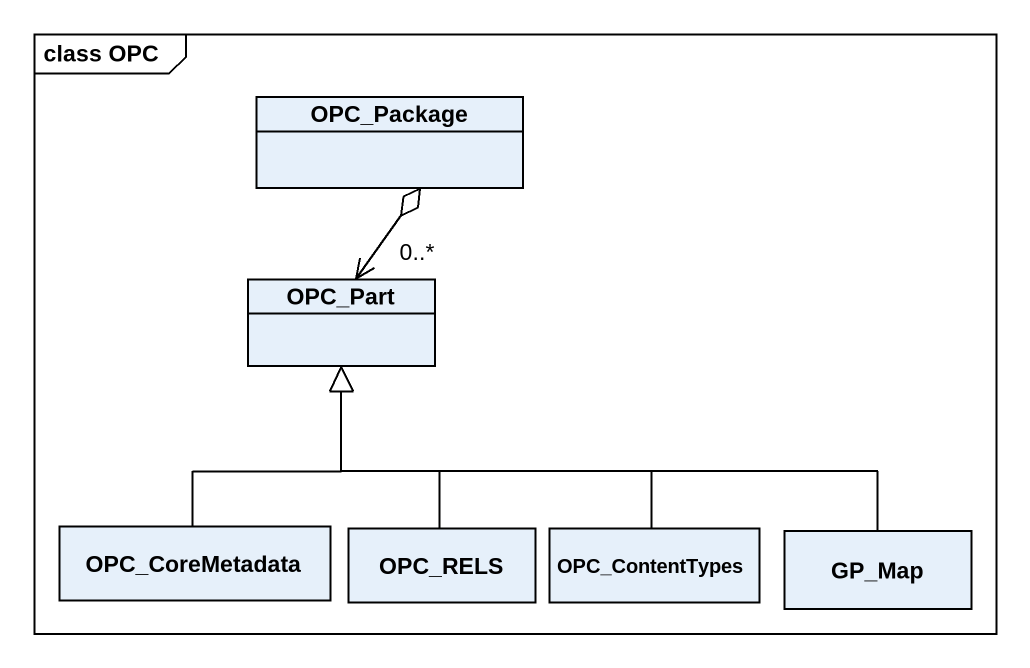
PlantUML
@startuml
mainframe class OPC
hide circle
hide empty members
class OPC_Package
class OPC_Part
class OPC_CoreMetadata
class OPC_RELS
class OPC_ContentTypes
class GP_Map
OPC_Part "0..*" <-up-o OPC_Package
OPC_CoreMetadata -up-|> OPC_Part
OPC_RELS -up-|> OPC_Part
OPC_ContentTypes -up-|> OPC_Part
GP_Map -left-|> OPC_Part
@enduml
